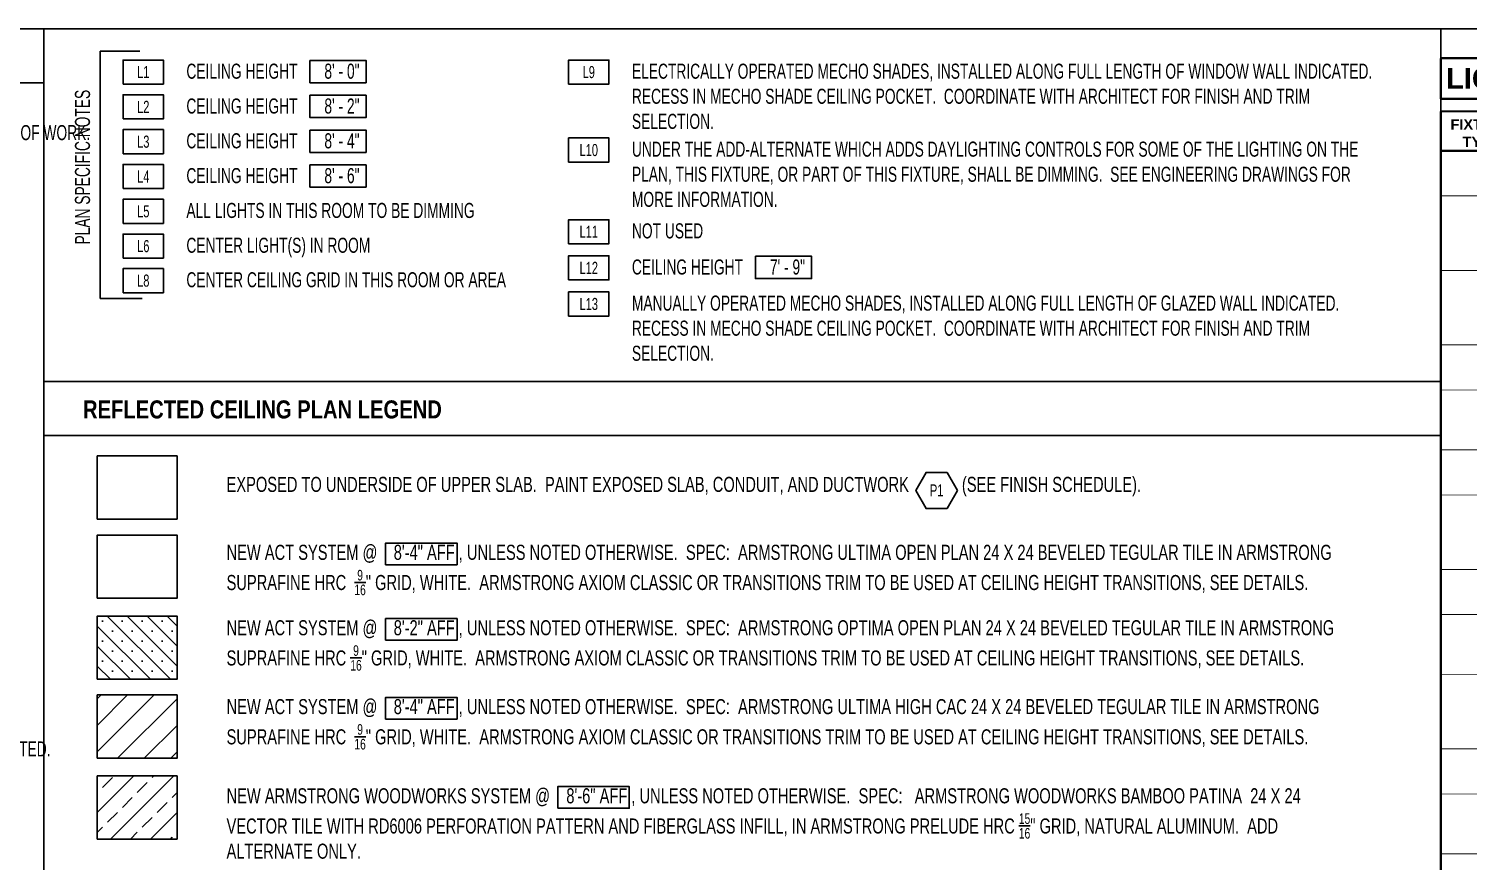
# Model space of a CAD drawing. Header units: inches. Extents: x 0 to 2749, y -325 to 813.
# Drawn here: x 935 to 1891, y 260 to 813 of the extents above; entities that cross this region are included whole.
import ezdxf
from ezdxf.enums import TextEntityAlignment as Align

# ---------------------------------------------------------------- set-up
doc = ezdxf.new("R2010")
doc.units = ezdxf.units.IN
doc.header["$LTSCALE"] = 96
doc.header["$MEASUREMENT"] = 0
for name, color, linetype in [('A-Anno-Clng', 7, 'Continuous'), ('A-Anno-FinF', 7, 'Continuous'), ('A-Anno-Flor', 7, 'Continuous'), ('A-Clng-Neww', 94, 'Continuous'), ('A-Clng-Patt', 8, 'Continuous'), ('A-Grid-Clip', 231, 'Continuous')]:
    doc.layers.add(name, color=color, linetype=linetype)
doc.styles.add('OTJ_Title1', font='arialbd.ttf')
doc.styles.add('XFINE', font='helvlght.shx', dxfattribs={"width": 0.85, "bigfont": 'special.shx'})
doc.styles.add('XFINE_0', font='ARIALN.TTF', dxfattribs={"width": 0.8})
doc.styles.add('XFINE_1-8', font='ARIALN.TTF', dxfattribs={"width": 0.8, "height": 10})

# ---------------------------------------------------------------- blocks, each defined once
blk = doc.blocks.new('multi-note')
at = {"color": 4}
blk.add_lwpolyline([(-1.67, -1), (1.67, -1), (1.67, 1), (-1.67, 1)], close=True, dxfattribs=at)
at = {"color": 0, "style": 'XFINE_0', "width": 0.8}
blk.add_attdef('MULTI-NOTE', text='', height=1, dxfattribs=at).set_placement((0, 0), align=Align.MIDDLE_CENTER)
blk = doc.blocks.new('Finish_Tag')
at = {"color": 4, "linetype": 'ByBlock', "lineweight": -2}
blk.add_lwpolyline([(1.74, 0), (0.87, 1.5), (-0.87, 1.5), (-1.74, 0), (-0.87, -1.5), (0.87, -1.5)], close=True, dxfattribs=at)
at = {"color": 0, "linetype": 'ByBlock', "lineweight": -2, "style": 'XFINE_0', "width": 0.8}
blk.add_attdef('FINISH_TAG', text='', height=1, dxfattribs=at).set_placement((0, 0), align=Align.MIDDLE)
blk = doc.blocks.new('*U71')
at = {"linetype": 'Continuous', "ltscale": 5}
for points, const_width in [([(0, 0), (875.25, 0)], 1.5), ([(0, 0), (0, -27)], 1.5), ([(0, -27), (875.25, -27)], 1.5), ([(0, -35.25), (54, -35.25)], 1.5), ([(0, -35.25), (0, -61.5)], 1.5), ([(0, -61.5), (54, -61.5)], 1.5), ([(0, -61.5), (0, -91.5)], 1.5), ([(0, -91.5), (0, -141)], 1.5), ([(0, -91.5), (54, -91.5)], 0.6), ([(0, -141), (0, -190.5)], 1.5), ([(0, -141), (54, -141)], 0.6), ([(0, -190.5), (0, -220.5)], 1.5), ([(0, -190.5), (54, -190.5)], 0.6), ([(0, -220.5), (0, -260.25)], 1.5), ([(0, -220.5), (54, -220.5)], 0.6), ([(0, -260.25), (0, -290.25)], 1.5), ([(0, -260.25), (54, -260.25)], 0.6), ([(0, -290.25), (0, -339.75)], 1.5), ([(0, -290.25), (54, -290.25)], 0.6), ([(0, -339.75), (0, -369.75)], 1.5), ([(0, -339.75), (54, -339.75)], 0.6), ([(0, -369.75), (0, -409.5)], 1.5), ([(0, -369.75), (54, -369.75)], 0.6), ([(0, -409.5), (0, -459)], 1.5), ([(0, -409.5), (54, -409.5)], 0.6), ([(0, -459), (0, -489)], 1.5), ([(0, -459), (54, -459)], 0.6), ([(0, -489), (0, -528.75)], 1.5), ([(0, -489), (54, -489)], 0.6), ([(0, -528.75), (0, -578.25)], 1.5), ([(0, -528.75), (54, -528.75)], 0.6)]:
    blk.add_lwpolyline(points, dxfattribs=dict(at, const_width=const_width))
at = {"insert": (3.45, -13.5), "char_height": 13.8, "attachment_point": 4, "style": 'OTJ_Title1'}
blk.add_mtext('{\\fArial|b1|i0|c1|p54;LIGHT FIXTURE SCHEDULE}', dxfattribs=at)
at = {"insert": (27, -58.913), "char_height": 6.9, "width": 54, "attachment_point": 8, "style": 'OTJ_Title1'}
blk.add_mtext('{\\fArial|b1|i0|c1|p54;FIXTURE TYPE}', dxfattribs=at)

msp = doc.modelspace()

# ---------------------------------------------------------------- hatches: boundary and pattern name
at = {"layer": 'A-Clng-Patt'}
h = msp.add_hatch(dxfattribs=at)
h.set_pattern_fill('SACNCR', color=256, scale=100, angle=90, style=0)
h.set_pattern_definition([(135, (2786.843, 134.317), (-6.629126, -6.629126), []), (135, (2786.843, 140.946), (-6.629126, -6.629126), [0, -9.375])])
h.paths.add_polyline_path([(980.32, 380.81), (1033.35, 380.81), (1033.35, 422.81), (980.32, 422.81)])
h = msp.add_hatch(dxfattribs=at)
h.set_pattern_fill('ANSI31', color=256, scale=100, style=0)
h.set_pattern_definition([(45, (2786.843, 229.852), (-8.838835, 8.838835), [])])
h.paths.add_polyline_path([(980.32, 328.39), (1033.35, 328.39), (1033.35, 370.39), (980.32, 370.39)])
h = msp.add_hatch(dxfattribs=at)
h.set_pattern_fill('ANSI33', color=256, scale=75, style=0)
h.set_pattern_definition([(45, (2786.843, 242.644), (-13.25825, 13.25825), []), (45, (2800.1, 242.644), (-13.25825, 13.25825), [9.375, -4.6875])])
h.paths.add_polyline_path([(980.32, 274.56), (1033.35, 274.56), (1033.35, 316.56), (980.32, 316.56)])

# ---------------------------------------------------------------- linework, layer by layer
at = {"layer": 'A-Anno-Clng'}
for p, q in [((982.2, 798.32), (982.2, 633.85)), ((1008.66, 798.32), (982.2, 798.32)), ((1010.13, 633.85), (982.2, 633.85))]:
    msp.add_line(p, q, dxfattribs=at)
at = {"layer": 'A-Anno-Clng', "color": 5}
msp.add_line((944.77, 578.75), (1872.93, 578.75), dxfattribs=at)
for points in [[(0, 813.19), (944.77, 813.19), (944.77, 777.19), (0, 777.19)], [(2748.18, -69), (0, -69), (0, 813.19), (2748.18, 813.19)], [(1872.93, -69), (944.77, -69), (944.77, 813.19), (1872.93, 813.19)], [(944.77, 578.75), (1872.93, 578.75), (1872.93, 542.75), (944.77, 542.75)]]:
    msp.add_lwpolyline(points, close=True, dxfattribs=at)
at = {"layer": 'A-Clng-Neww', "elevation": 96}
msp.add_lwpolyline([(980.32, 487.31), (1033.35, 487.31), (1033.35, 529.31), (980.32, 529.31)], close=True, dxfattribs=at)
at = {"layer": 'A-Grid-Clip'}
for points in [[(1121.55, 792.16), (1158.95, 792.16), (1158.95, 777.34), (1121.55, 777.34)], [(1121.55, 769.02), (1158.95, 769.02), (1158.95, 754.2), (1121.55, 754.2)], [(1121.55, 745.88), (1158.95, 745.88), (1158.95, 731.06), (1121.55, 731.06)], [(1121.55, 722.74), (1158.95, 722.74), (1158.95, 707.92), (1121.55, 707.92)], [(1417.5, 662.02), (1454.91, 662.02), (1454.91, 647.2), (1417.5, 647.2)], [(1171.92, 456.9), (1219.38, 456.9), (1219.38, 471.33), (1171.92, 471.33)], [(1171.92, 406.77), (1219.38, 406.77), (1219.38, 421.2), (1171.92, 421.2)], [(1171.92, 354.34), (1219.38, 354.34), (1219.38, 368.77), (1171.92, 368.77)], [(1286.24, 295.07), (1333.7, 295.07), (1333.7, 309.51), (1286.24, 309.51)]]:
    msp.add_lwpolyline(points, close=True, dxfattribs=at)
at = {"layer": 'A-Grid-Clip', "elevation": 96}
for points in [[(980.32, 434.64), (1033.35, 434.64), (1033.35, 476.64), (980.32, 476.64)], [(980.32, 380.81), (1033.35, 380.81), (1033.35, 422.81), (980.32, 422.81)], [(980.32, 328.39), (1033.35, 328.39), (1033.35, 370.39), (980.32, 370.39)], [(980.32, 274.56), (1033.35, 274.56), (1033.35, 316.56), (980.32, 316.56)]]:
    msp.add_lwpolyline(points, close=True, dxfattribs=at)

# ---------------------------------------------------------------- block references
msp.add_blockref('*U71', (1872.93, 793.59))
at = {"layer": 'A-Anno-Clng', "xscale": 8, "yscale": 8, "zscale": 8}
for p, values in [((1010.9, 784.43), {'MULTI-NOTE': 'L1'}), ((1306.85, 784.43), {'MULTI-NOTE': 'L9'}), ((1010.9, 761.29), {'MULTI-NOTE': 'L2'}), ((1010.9, 738.15), {'MULTI-NOTE': 'L3'}), ((1306.85, 732.6), {'MULTI-NOTE': 'L10'}), ((1010.9, 715.01), {'MULTI-NOTE': 'L4'}), ((1010.9, 691.87), {'MULTI-NOTE': 'L5'}), ((1306.85, 678.3), {'MULTI-NOTE': 'L11'}), ((1010.9, 668.73), {'MULTI-NOTE': 'L6'}), ((1306.85, 654.29), {'MULTI-NOTE': 'L12'}), ((1010.9, 645.79), {'MULTI-NOTE': 'L8'}), ((1306.85, 630.28), {'MULTI-NOTE': 'L13'})]:
    msp.add_blockref('multi-note', p, dxfattribs=at).add_auto_attribs(values)
at = {"layer": 'A-Anno-FinF', "xscale": 8, "yscale": 8, "zscale": 8}
msp.add_blockref('Finish_Tag', (1537.93, 506.33), dxfattribs=at).add_auto_attribs({'FINISH_TAG': 'P1'})

# ---------------------------------------------------------------- texts
at = {"layer": 'A-Anno-Clng', "style": 'OTJ_Title1', "width": 0.8}
msp.add_text('REFLECTED CEILING PLAN LEGEND', height=12, dxfattribs=at).set_placement((970.85, 554.2))
at = {"layer": 'A-Anno-Clng', "char_height": 10, "attachment_point": 1}
for s, insert, width, style in [('CEILING HEIGHT       8\' - 0"', (1039.55, 790), 503.9326, 'XFINE_1-8'), ('ELECTRICALLY OPERATED MECHO SHADES, INSTALLED ALONG FULL LENGTH OF WINDOW WALL INDICATED.  RECESS IN MECHO SHADE CEILING POCKET.  COORDINATE WITH ARCHITECT FOR FINISH AND TRIM SELECTION.', (1335.51, 790), 503.9326, 'XFINE_1-8'), ('CEILING HEIGHT       8\' - 2"', (1039.55, 766.86), 503.9326, 'XFINE_1-8'), ('CEILING HEIGHT       8\' - 4"', (1039.55, 743.72), 503.9326, 'XFINE_1-8'), ('UNDER THE ADD-ALTERNATE WHICH ADDS DAYLIGHTING CONTROLS FOR SOME OF THE LIGHTING ON THE PLAN, THIS FIXTURE, OR PART OF THIS FIXTURE, SHALL BE DIMMING.  SEE ENGINEERING DRAWINGS FOR MORE INFORMATION.', (1335.51, 738.18), 503.9326, 'XFINE_1-8'), ('CEILING HEIGHT       8\' - 6"', (1039.55, 720.58), 503.9326, 'XFINE_1-8'), ('ALL LIGHTS IN THIS ROOM TO BE DIMMING', (1039.55, 697.44), 503.9326, 'XFINE_1-8'), ('NOT USED', (1335.51, 683.87), 503.9326, 'XFINE_1-8'), ('CENTER LIGHT(S) IN ROOM', (1039.55, 674.3), 503.9326, 'XFINE_1-8'), ('CEILING HEIGHT       7\' - 9"', (1335.51, 659.86), 503.9326, 'XFINE_1-8'), ('CENTER CEILING GRID IN THIS ROOM OR AREA', (1039.55, 651.37), 503.9326, 'XFINE_1-8'), ('MANUALLY OPERATED MECHO SHADES, INSTALLED ALONG FULL LENGTH OF GLAZED WALL INDICATED.  RECESS IN MECHO SHADE CEILING POCKET.  COORDINATE WITH ARCHITECT FOR FINISH AND TRIM SELECTION.', (1335.51, 635.85), 503.9326, 'XFINE_1-8'), ('\\A1;{\\fArial Narrow|b0|i0|c0|p34;EXPOSED TO UNDERSIDE OF UPPER SLAB.  \\A0;PAINT EXPOSED SLAB, CONDUIT, AND DUCTWORK             (SEE FINISH SCHEDULE).}', (1066.23, 515.37), 741.0959, 'XFINE'), ('\\A1;{\\fArial Narrow|b0|i0|c0|p34;NEW ACT SYSTEM @    8\'-4" AFF , UNLESS NOTED OTHERWISE.  SPEC:  ARMSTRONG ULTIMA OPEN PLAN 24 X 24 BEVELED TEGULAR TILE IN ARMSTRONG SUPRAFINE HRC  \\H0.7x;\\S9/16;\\H1.4286x;" GRID, WHITE.  ARMSTRONG AXIOM CLASSIC OR TRANSITIONS TRIM TO BE USED AT CEILING HEIGHT TRANSITIONS, SEE DETAILS.}', (1066.23, 470.21), 741.0959, 'XFINE'), ('{\\fArial Narrow|b0|i0|c0|p34;NEW ACT SYSTEM @    8\'-2" AFF , UNLESS NOTED OTHERWISE.  SPEC:  \\A1;ARMSTRONG OPTIMA OPEN PLAN 24 X 24 BEVELED TEGULAR TILE IN ARMSTRONG SUPRAFINE HRC \\H0.7x;\\S9/16;\\H1.4286x;" GRID, WHITE.  ARMSTRONG AXIOM CLASSIC OR TRANSITIONS TRIM TO BE USED AT CEILING HEIGHT TRANSITIONS, SEE DETAILS.}', (1066.23, 420.08), 741.0959, 'XFINE'), ('{\\fArial Narrow|b0|i0|c0|p34;NEW ACT SYSTEM @    8\'-4" AFF , UNLESS NOTED OTHERWISE.  SPEC:  \\A1;ARMSTRONG ULTIMA HIGH CAC 24 X 24 BEVELED TEGULAR TILE IN ARMSTRONG SUPRAFINE HRC  \\H0.7x;\\S9/16;\\H1.4286x;" GRID, WHITE.  ARMSTRONG AXIOM CLASSIC OR TRANSITIONS TRIM TO BE USED AT CEILING HEIGHT TRANSITIONS, SEE DETAILS.}', (1066.23, 367.65), 741.0959, 'XFINE'), ('REFER TO MEP DRAWINGS FOR LOCATIONS AND TYPES OF EXIT SIGNS, STROBES, AND PULLS.  ALL EXIT SIGNS TO BE CENTERED ON HALLWAYS AND/ OR OPENING, UNLESS OTHERWISE NOTED.', (69.47, 339.52), 840.091, 'XFINE_1-8'), ('\\A1;{\\fArial Narrow|b0|i0|c0|p34;NEW ARMSTRONG WOODWORKS SYSTEM @    8\'-6" AFF , UNLESS NOTED OTHERWISE.  SPEC:   ARMSTRONG WOODWORKS BAMBOO PATINA  24 X 24 VECTOR TILE WITH RD6006 PERFORATION PATTERN AND FIBERGLASS INFILL, IN ARMSTRONG PRELUDE HRC \\H0.7x;\\S15/16;\\H1.4286x;" GRID, NATURAL ALUMINUM. \\H0.99996x; ADD ALTERNATE ONLY.}', (1066.23, 308.38), 741.0959, 'XFINE')]:
    msp.add_mtext(s, dxfattribs=dict(at, insert=insert, width=width, style=style))
at = {"layer": 'A-Anno-Clng', "insert": (965.51, 721.21), "char_height": 10, "width": 178.9688, "attachment_point": 2, "rotation": 90, "style": 'XFINE_1-8'}
msp.add_mtext('PLAN SPECIFIC NOTES', dxfattribs=at)
at = {"layer": 'A-Anno-Flor', "insert": (69.47, 749.17), "char_height": 10, "width": 856.3698, "attachment_point": 1, "style": 'XFINE_1-8'}
msp.add_mtext('GENERAL CONTRACTOR TO COORDINATE MECHANICAL, PLUMBING, AND ELECTRICAL DRAWINGS AND NOTIFY ARCHITECT IMMEDIATELY OF ANY DISCREPANCY, PRIOR TO COMMENCEMENT OF WORK.', dxfattribs=at)

doc.saveas('drawing.dxf')
